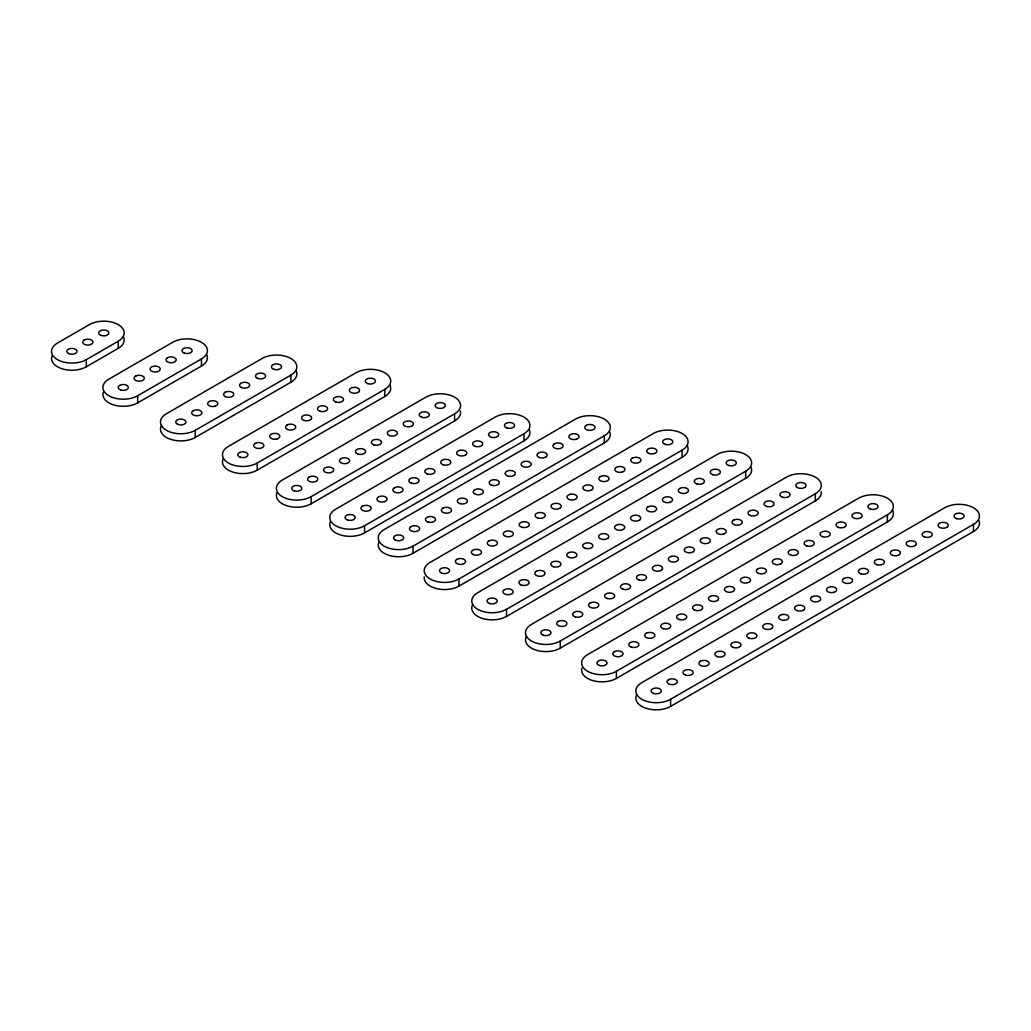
<?xml version="1.0" encoding="UTF-8"?>
<svg xmlns="http://www.w3.org/2000/svg" width="1031" height="1031" viewBox="0 0 1031 1031"><rect width="100%" height="100%" fill="white"/><g stroke="black" fill="none" stroke-linecap="round" stroke-linejoin="round"><path stroke-width="1.5" d="M86.308 359.651L118.191 341.248A20.362 11.753 0 0 0 118.191 324.61A20.362 11.753 0 0 0 89.401 324.61L57.517 343.027A20.362 11.753 0 0 0 57.517 359.651A20.362 11.753 0 0 0 86.308 359.651L86.308 366.778A20.362 11.753 0 0 1 61.963 368.724A20.362 11.753 0 0 1 52.117 355.721M86.308 366.778L118.191 348.362A20.362 11.753 0 0 0 123.166 336.415M137.677 395.749L201.445 358.93A20.362 11.753 0 0 0 201.445 342.305A20.362 11.753 0 0 0 172.654 342.305L108.886 379.112A20.362 11.753 0 0 0 108.886 395.749A20.362 11.753 0 0 0 137.677 395.749L137.677 402.863A20.362 11.753 0 0 1 113.333 404.809A20.362 11.753 0 0 1 103.487 391.806M137.677 402.863L201.445 366.057A20.362 11.753 0 0 0 206.844 354.999M195.246 430.327L290.897 375.116A20.362 11.753 0 0 0 290.897 358.492A20.362 11.753 0 0 0 262.093 358.492L166.455 413.702A20.362 11.753 0 0 0 166.455 430.327A20.362 11.753 0 0 0 195.246 430.327L195.246 437.453A20.362 11.753 0 0 1 170.205 439.167A20.362 11.753 0 0 1 161.48 425.507M195.246 437.453L290.897 382.243A20.362 11.753 0 0 0 296.297 371.186M257.235 463.022L384.756 389.396A20.362 11.753 0 0 0 384.756 372.771A20.362 11.753 0 0 0 355.966 372.771L228.431 446.397A20.362 11.753 0 0 0 228.431 463.022A20.362 11.753 0 0 0 257.235 463.022L257.235 470.149A20.362 11.753 0 0 1 232.89 472.095A20.362 11.753 0 0 1 223.031 459.091M257.235 470.149L384.756 396.523A20.362 11.753 0 0 0 390.169 385.465M311.156 496.658L454.619 413.831A20.362 11.753 0 0 0 454.619 397.206A20.362 11.753 0 0 0 425.829 397.206L282.352 480.034A20.362 11.753 0 0 0 282.352 496.658A20.362 11.753 0 0 0 311.156 496.658L311.156 503.785A20.362 11.753 0 0 1 286.798 505.731A20.362 11.753 0 0 1 276.952 492.728M311.156 503.785L455.702 420.274A20.362 11.753 0 0 0 460.329 410.802M364.536 525.771L523.954 433.742A20.362 11.753 0 0 0 523.954 417.117A20.362 11.753 0 0 0 495.151 417.117L335.745 509.146A20.362 11.753 0 0 0 335.745 525.771A20.362 11.753 0 0 0 364.536 525.771L364.536 532.898A20.362 11.753 0 0 1 340.191 534.844A20.362 11.753 0 0 1 330.332 521.841M364.536 532.898L523.954 440.868A20.362 11.753 0 0 0 529.354 429.811M413.019 546.172L604.308 435.739A20.362 11.753 0 0 0 604.308 419.101A20.362 11.753 0 0 0 575.504 419.101L384.215 529.547A20.362 11.753 0 0 0 384.215 546.172A20.362 11.753 0 0 0 413.019 546.172L413.019 553.299A20.362 11.753 0 0 1 388.661 555.245A20.362 11.753 0 0 1 378.815 542.242M413.019 553.299L604.308 442.853A20.362 11.753 0 0 0 609.708 431.796M458.95 578.984L682.122 450.135A20.362 11.753 0 0 0 682.122 433.51A20.362 11.753 0 0 0 653.332 433.51L430.159 562.359A20.362 11.753 0 0 0 430.159 578.984A20.362 11.753 0 0 0 458.95 578.984L458.95 586.111A20.362 11.753 0 0 1 436.036 588.469A20.362 11.753 0 0 1 424.257 576.87M458.95 586.111L682.122 457.261A20.362 11.753 0 0 0 687.097 445.315M506.53 609.295L745.645 471.244A20.362 11.753 0 0 0 745.645 454.607A20.362 11.753 0 0 0 716.854 454.607L477.727 592.67A20.362 11.753 0 0 0 477.727 609.295A20.362 11.753 0 0 0 506.53 609.295L506.53 616.422A20.362 11.753 0 0 1 481.49 618.123A20.362 11.753 0 0 1 472.765 604.475M506.53 616.422L745.645 478.358A20.362 11.753 0 0 0 751.045 467.301M560.271 641.024L815.328 493.759A20.362 11.753 0 0 0 815.328 477.134A20.362 11.753 0 0 0 786.524 477.134L531.468 624.399A20.362 11.753 0 0 0 531.468 641.024A20.362 11.753 0 0 0 560.271 641.024L560.271 648.151A20.362 11.753 0 0 1 535.231 649.852A20.362 11.753 0 0 1 526.506 636.204M560.271 648.151L815.328 500.886A20.362 11.753 0 0 0 821.23 491.658M616.383 671.284L887.382 514.83A20.362 11.753 0 0 0 887.382 498.205A20.362 11.753 0 0 0 858.578 498.205L587.58 654.659A20.362 11.753 0 0 0 587.58 671.284A20.362 11.753 0 0 0 616.383 671.284L616.383 678.411A20.362 11.753 0 0 1 592.735 680.576A20.362 11.753 0 0 1 581.871 668.268M616.383 678.411L887.382 521.957A20.362 11.753 0 0 0 892.343 510.01M670.601 699.263L973.483 524.392A20.362 11.753 0 0 0 973.483 507.768A20.362 11.753 0 0 0 944.692 507.768L641.81 682.638A20.362 11.753 0 0 0 641.81 699.263A20.362 11.753 0 0 0 670.601 699.263L670.601 706.39A20.362 11.753 0 0 1 645.574 708.091A20.362 11.753 0 0 1 636.836 694.443M670.601 706.39L973.483 531.519A20.362 11.753 0 0 0 978.883 520.462M973.483 524.392L973.483 531.519M887.382 514.83L887.382 521.957M815.328 493.759L815.328 500.886M745.645 471.244L745.645 478.358M682.122 450.135L682.122 457.261M604.308 435.739L604.308 442.853M523.954 433.742L523.954 440.868M454.619 413.831L454.619 420.957M384.756 389.396L384.756 396.523M290.897 375.116L290.897 382.243M201.445 358.93L201.445 366.057M118.191 341.248L118.191 348.362M84.258 340.05L83.73 340.41A5.091 2.938 0 0 0 84.258 344.212A5.091 2.938 0 0 0 90.844 344.509L91.45 344.212A5.091 2.938 0 0 0 91.45 340.05A5.091 2.938 0 0 0 84.258 340.05M135.628 376.147L135.1 376.495A5.091 2.938 0 0 0 135.628 380.31A5.091 2.938 0 0 0 142.214 380.607L142.819 380.31A5.091 2.938 0 0 0 142.819 376.147A5.091 2.938 0 0 0 135.628 376.147M167.512 357.744L166.983 358.092A5.091 2.938 0 0 0 167.241 361.726A5.091 2.938 0 0 0 173.414 362.435L174.097 362.203A5.091 2.938 0 0 0 174.703 357.744L174.097 357.448A5.091 2.938 0 0 0 167.512 357.744M193.184 410.738L192.668 411.085A5.091 2.938 0 0 0 193.184 414.9A5.091 2.938 0 0 0 199.782 415.197L200.388 414.9A5.091 2.938 0 0 0 200.388 410.738A5.091 2.938 0 0 0 193.184 410.738M225.067 392.334L224.552 392.682A5.091 2.938 0 0 0 224.797 396.316A5.091 2.938 0 0 0 230.983 397.025L231.666 396.793A5.091 2.938 0 0 0 232.271 392.334L231.666 392.038A5.091 2.938 0 0 0 225.067 392.334M255.173 443.433L254.657 443.781A5.091 2.938 0 0 0 255.173 447.596A5.091 2.938 0 0 0 261.771 447.892L262.377 447.596A5.091 2.938 0 0 0 262.377 443.433A5.091 2.938 0 0 0 255.173 443.433M287.056 425.03L286.541 425.378A5.091 2.938 0 0 0 286.786 429.012A5.091 2.938 0 0 0 292.972 429.721L293.655 429.476A5.091 2.938 0 0 0 294.26 425.03L293.655 424.733A5.091 2.938 0 0 0 287.056 425.03M358.543 392.012L358.028 392.373A5.091 2.938 0 0 1 350.824 392.373A5.091 2.938 0 0 1 350.824 388.21L351.429 387.914A5.091 2.938 0 0 1 358.028 388.21A5.091 2.938 0 0 1 358.543 392.012M309.094 477.069L308.578 477.417A5.091 2.938 0 0 0 309.094 481.219A5.091 2.938 0 0 0 315.679 481.529L316.298 481.219A5.091 2.938 0 0 0 316.298 477.069A5.091 2.938 0 0 0 309.094 477.069M340.977 458.653L340.462 459.014A5.091 2.938 0 0 0 340.707 462.648A5.091 2.938 0 0 0 346.88 463.357L347.563 463.112A5.091 2.938 0 0 0 348.169 458.653L347.563 458.357A5.091 2.938 0 0 0 340.977 458.653M412.464 425.648L411.936 425.996A5.091 2.938 0 0 1 404.745 425.996A5.091 2.938 0 0 1 404.745 421.847L405.351 421.55A5.091 2.938 0 0 1 411.936 421.847A5.091 2.938 0 0 1 412.464 425.648M444.335 407.245L443.82 407.593A5.091 2.938 0 0 1 436.629 407.593A5.091 2.938 0 0 1 436.629 403.443L437.234 403.134A5.091 2.938 0 0 1 443.82 403.443A5.091 2.938 0 0 1 444.335 407.245M362.474 506.182L361.958 506.53A5.091 2.938 0 0 0 362.474 510.332A5.091 2.938 0 0 0 369.072 510.629L369.678 510.332A5.091 2.938 0 0 0 369.678 506.182A5.091 2.938 0 0 0 362.474 506.182M394.358 487.766L393.842 488.127A5.091 2.938 0 0 0 394.087 491.761A5.091 2.938 0 0 0 400.273 492.47L400.956 492.225A5.091 2.938 0 0 0 401.562 487.766L400.956 487.47A5.091 2.938 0 0 0 394.358 487.766M465.844 454.761L465.329 455.109A5.091 2.938 0 0 1 458.125 455.109A5.091 2.938 0 0 1 458.125 450.959L458.731 450.663A5.091 2.938 0 0 1 465.329 450.959A5.091 2.938 0 0 1 465.844 454.761M497.728 436.358L497.213 436.706A5.091 2.938 0 0 1 490.009 436.706A5.091 2.938 0 0 1 490.009 432.556L490.614 432.247A5.091 2.938 0 0 1 497.213 432.556A5.091 2.938 0 0 1 497.728 436.358M410.957 526.583L410.441 526.931A5.091 2.938 0 0 0 410.957 530.733A5.091 2.938 0 0 0 417.542 531.042L418.161 530.733A5.091 2.938 0 0 0 418.161 526.583A5.091 2.938 0 0 0 410.957 526.583M442.84 508.18L442.325 508.528A5.091 2.938 0 0 0 442.84 512.33A5.091 2.938 0 0 0 449.426 512.626L450.031 512.33A5.091 2.938 0 0 0 450.031 508.18A5.091 2.938 0 0 0 442.84 508.18M554.42 443.755L553.905 444.103A5.091 2.938 0 0 0 554.42 447.905A5.091 2.938 0 0 0 561.019 448.201L561.624 447.905A5.091 2.938 0 0 0 561.624 443.755A5.091 2.938 0 0 0 554.42 443.755M586.304 425.339L585.788 425.687A5.091 2.938 0 0 0 586.033 429.334A5.091 2.938 0 0 0 592.219 430.043L592.902 429.798A5.091 2.938 0 0 0 593.508 425.339L592.902 425.043A5.091 2.938 0 0 0 586.304 425.339M514.314 475.162L513.799 475.51A5.091 2.938 0 0 1 507.213 475.819L506.608 475.51A5.091 2.938 0 0 1 507.213 471.064L507.896 470.819A5.091 2.938 0 0 1 514.069 471.528A5.091 2.938 0 0 1 514.314 475.162M546.198 456.759L545.683 457.107A5.091 2.938 0 0 1 538.478 457.107A5.091 2.938 0 0 1 538.478 452.957L539.097 452.648A5.091 2.938 0 0 1 545.683 452.957A5.091 2.938 0 0 1 546.198 456.759M456.901 559.382L456.372 559.73A5.091 2.938 0 0 0 456.901 563.545A5.091 2.938 0 0 0 463.486 563.841L464.092 563.545A5.091 2.938 0 0 0 464.092 559.382A5.091 2.938 0 0 0 456.901 559.382M488.784 540.979L488.256 541.327A5.091 2.938 0 0 0 488.784 545.141A5.091 2.938 0 0 0 495.37 545.438L495.975 545.141A5.091 2.938 0 0 0 495.975 540.979A5.091 2.938 0 0 0 488.784 540.979M600.364 476.554L599.849 476.902A5.091 2.938 0 0 0 600.364 480.717A5.091 2.938 0 0 0 606.963 481.013L607.568 480.717A5.091 2.938 0 0 0 607.568 476.554A5.091 2.938 0 0 0 600.364 476.554M632.248 458.151L631.732 458.499A5.091 2.938 0 0 0 631.977 462.133A5.091 2.938 0 0 0 638.163 462.842L638.846 462.597A5.091 2.938 0 0 0 639.452 458.151L638.846 457.841A5.091 2.938 0 0 0 632.248 458.151M560.258 507.974L559.743 508.322A5.091 2.938 0 0 1 553.144 508.618L552.539 508.322A5.091 2.938 0 0 1 553.144 503.863L553.827 503.618A5.091 2.938 0 0 1 560.013 504.339A5.091 2.938 0 0 1 560.258 507.974M592.142 489.557L591.626 489.918A5.091 2.938 0 0 1 584.422 489.918A5.091 2.938 0 0 1 584.422 485.756L585.028 485.459A5.091 2.938 0 0 1 591.626 485.756A5.091 2.938 0 0 1 592.142 489.557M504.468 589.693L503.953 590.041A5.091 2.938 0 0 0 504.468 593.856A5.091 2.938 0 0 0 511.067 594.152L511.672 593.856A5.091 2.938 0 0 0 511.672 589.693A5.091 2.938 0 0 0 504.468 589.693M536.352 571.29L535.836 571.638A5.091 2.938 0 0 0 536.352 575.44A5.091 2.938 0 0 0 542.95 575.749L543.556 575.44A5.091 2.938 0 0 0 543.556 571.29A5.091 2.938 0 0 0 536.352 571.29M647.945 506.865L647.416 507.213A5.091 2.938 0 0 0 647.945 511.015A5.091 2.938 0 0 0 654.53 511.324L655.136 511.015A5.091 2.938 0 0 0 655.136 506.865A5.091 2.938 0 0 0 647.945 506.865M679.829 488.462L679.3 488.81A5.091 2.938 0 0 0 679.558 492.444A5.091 2.938 0 0 0 685.731 493.153L686.414 492.908A5.091 2.938 0 0 0 687.02 488.462L686.414 488.153A5.091 2.938 0 0 0 679.829 488.462M607.839 538.285L607.323 538.633A5.091 2.938 0 0 1 600.725 538.929L600.119 538.633A5.091 2.938 0 0 1 600.725 534.174L601.408 533.929A5.091 2.938 0 0 1 607.594 534.651A5.091 2.938 0 0 1 607.839 538.285M639.723 519.869L639.194 520.23A5.091 2.938 0 0 1 632.003 520.23A5.091 2.938 0 0 1 632.003 516.067L632.609 515.771A5.091 2.938 0 0 1 639.194 516.067A5.091 2.938 0 0 1 639.723 519.869M558.209 621.422L557.694 621.783A5.091 2.938 0 0 0 558.209 625.585A5.091 2.938 0 0 0 564.808 625.881L565.413 625.585A5.091 2.938 0 0 0 565.413 621.422A5.091 2.938 0 0 0 558.209 621.422M590.093 603.019L589.577 603.367A5.091 2.938 0 0 0 590.093 607.182A5.091 2.938 0 0 0 596.691 607.478L597.297 607.182A5.091 2.938 0 0 0 597.297 603.019A5.091 2.938 0 0 0 590.093 603.019M701.686 538.594L701.157 538.942A5.091 2.938 0 0 0 701.686 542.757A5.091 2.938 0 0 0 708.271 543.053L708.877 542.757A5.091 2.938 0 0 0 708.877 538.594A5.091 2.938 0 0 0 701.686 538.594M733.569 520.191L733.041 520.539A5.091 2.938 0 0 0 733.299 524.173A5.091 2.938 0 0 0 739.472 524.882L740.155 524.637A5.091 2.938 0 0 0 740.761 520.191L740.155 519.882A5.091 2.938 0 0 0 733.569 520.191M661.58 570.014L661.051 570.362A5.091 2.938 0 0 1 654.466 570.659L653.86 570.362A5.091 2.938 0 0 1 654.466 565.903L655.149 565.658A5.091 2.938 0 0 1 661.335 566.38A5.091 2.938 0 0 1 661.58 570.014M693.463 551.598L692.935 551.959A5.091 2.938 0 0 1 685.744 551.959A5.091 2.938 0 0 1 685.744 547.796L686.35 547.5A5.091 2.938 0 0 1 692.935 547.796A5.091 2.938 0 0 1 693.463 551.598M805.043 487.173L804.528 487.534A5.091 2.938 0 0 1 797.324 487.534A5.091 2.938 0 0 1 797.324 483.371L797.93 483.075A5.091 2.938 0 0 1 804.528 483.371A5.091 2.938 0 0 1 805.043 487.173M614.321 651.695L613.806 652.043A5.091 2.938 0 0 0 614.321 655.858A5.091 2.938 0 0 0 620.907 656.154L621.525 655.858A5.091 2.938 0 0 0 621.525 651.695A5.091 2.938 0 0 0 614.321 651.695M646.205 633.292L645.69 633.64A5.091 2.938 0 0 0 646.205 637.442A5.091 2.938 0 0 0 652.791 637.751L653.409 637.442A5.091 2.938 0 0 0 653.409 633.292A5.091 2.938 0 0 0 646.205 633.292M757.785 568.867L757.27 569.215A5.091 2.938 0 0 0 757.785 573.017A5.091 2.938 0 0 0 764.383 573.326L764.989 573.017A5.091 2.938 0 0 0 764.989 568.867A5.091 2.938 0 0 0 757.785 568.867M789.669 550.451L789.153 550.812A5.091 2.938 0 0 0 789.398 554.446A5.091 2.938 0 0 0 795.584 555.155L796.267 554.91A5.091 2.938 0 0 0 796.873 550.451L796.267 550.154A5.091 2.938 0 0 0 789.669 550.451M717.692 600.287L717.164 600.635A5.091 2.938 0 0 1 710.578 600.931L709.972 600.635A5.091 2.938 0 0 1 710.578 596.176L711.261 595.931A5.091 2.938 0 0 1 717.434 596.64A5.091 2.938 0 0 1 717.692 600.287M749.563 581.871L749.047 582.219A5.091 2.938 0 0 1 741.856 582.219A5.091 2.938 0 0 1 741.856 578.069L742.462 577.772A5.091 2.938 0 0 1 749.047 578.069A5.091 2.938 0 0 1 749.563 581.871M861.156 517.446L860.64 517.794A5.091 2.938 0 0 1 853.436 517.794A5.091 2.938 0 0 1 853.436 513.644L854.042 513.348A5.091 2.938 0 0 1 860.64 513.644A5.091 2.938 0 0 1 861.156 517.446M668.552 679.661L668.024 680.009A5.091 2.938 0 0 0 668.552 683.824A5.091 2.938 0 0 0 675.137 684.12L675.743 683.824A5.091 2.938 0 0 0 675.743 679.661A5.091 2.938 0 0 0 668.552 679.661M700.436 661.258L699.907 661.606A5.091 2.938 0 0 0 700.436 665.407A5.091 2.938 0 0 0 707.021 665.717L707.627 665.407A5.091 2.938 0 0 0 707.627 661.258A5.091 2.938 0 0 0 700.436 661.258M812.016 596.833L811.5 597.181A5.091 2.938 0 0 0 812.016 600.983A5.091 2.938 0 0 0 818.614 601.292L819.22 600.983A5.091 2.938 0 0 0 819.22 596.833A5.091 2.938 0 0 0 812.016 596.833M843.899 578.43L843.384 578.778A5.091 2.938 0 0 0 843.629 582.412A5.091 2.938 0 0 0 849.815 583.121L850.498 582.876A5.091 2.938 0 0 0 851.103 578.43L850.498 578.12A5.091 2.938 0 0 0 843.899 578.43M771.91 628.253L771.394 628.601A5.091 2.938 0 0 1 764.796 628.897L764.19 628.601A5.091 2.938 0 0 1 764.796 624.142L765.479 623.897A5.091 2.938 0 0 1 771.665 624.618A5.091 2.938 0 0 1 771.91 628.253M803.793 609.837L803.278 610.197A5.091 2.938 0 0 1 796.074 610.197A5.091 2.938 0 0 1 796.074 606.035L796.679 605.738A5.091 2.938 0 0 1 803.278 606.035A5.091 2.938 0 0 1 803.793 609.837M915.386 545.412L914.858 545.773A5.091 2.938 0 0 1 907.667 545.773A5.091 2.938 0 0 1 907.667 541.61L908.272 541.314A5.091 2.938 0 0 1 914.858 541.61A5.091 2.938 0 0 1 915.386 545.412M947.27 527.009L946.742 527.356A5.091 2.938 0 0 1 939.55 527.356A5.091 2.938 0 0 1 939.55 523.207L940.156 522.91A5.091 2.938 0 0 1 946.742 523.207A5.091 2.938 0 0 1 947.27 527.009M157.472 371.637L156.738 371.817A5.091 2.938 0 0 1 151.57 371.096L151.042 370.748A5.091 2.938 0 0 1 153.593 366.224L154.366 366.121A5.091 2.938 0 0 1 158.155 366.649L158.761 366.946A5.091 2.938 0 0 1 157.472 371.637M215.041 406.227L214.306 406.407A5.091 2.938 0 0 1 209.125 405.686L208.61 405.338A5.091 2.938 0 0 1 211.162 400.814L211.935 400.711A5.091 2.938 0 0 1 215.724 401.239L216.33 401.536A5.091 2.938 0 0 1 215.041 406.227M277.03 438.922L276.295 439.103A5.091 2.938 0 0 1 271.114 438.381L270.599 438.033A5.091 2.938 0 0 1 273.138 433.51L273.924 433.407A5.091 2.938 0 0 1 277.713 433.935L278.318 434.231A5.091 2.938 0 0 1 277.03 438.922M330.951 472.559L330.204 472.739A5.091 2.938 0 0 1 325.036 472.018L324.52 471.67A5.091 2.938 0 0 1 327.059 467.146L327.832 467.043A5.091 2.938 0 0 1 331.621 467.559L332.24 467.868A5.091 2.938 0 0 1 330.951 472.559M576.277 439.245L575.543 439.425A5.091 2.938 0 0 1 570.362 438.703L569.847 438.355A5.091 2.938 0 0 1 572.398 433.832L573.172 433.716A5.091 2.938 0 0 1 576.96 434.244L577.566 434.541A5.091 2.938 0 0 1 576.277 439.245M524.573 461.437L523.838 461.617A5.091 2.938 0 0 0 522.549 466.308L523.155 466.618A5.091 2.938 0 0 0 526.944 467.133L527.717 467.03A5.091 2.938 0 0 0 530.256 462.507L529.741 462.159A5.091 2.938 0 0 0 524.573 461.437M384.331 501.672L383.596 501.852A5.091 2.938 0 0 1 378.416 501.13L377.9 500.782A5.091 2.938 0 0 1 380.452 496.259L381.225 496.156A5.091 2.938 0 0 1 385.014 496.671L385.62 496.981A5.091 2.938 0 0 1 384.331 501.672M622.221 472.043L621.474 472.224A5.091 2.938 0 0 1 616.306 471.502L615.791 471.154A5.091 2.938 0 0 1 618.329 466.631L619.115 466.528A5.091 2.938 0 0 1 622.904 467.056L623.51 467.352A5.091 2.938 0 0 1 622.221 472.043M570.504 494.249L569.769 494.416A5.091 2.938 0 0 0 568.481 499.12L569.086 499.416A5.091 2.938 0 0 0 572.875 499.945L573.661 499.829A5.091 2.938 0 0 0 576.2 495.305L575.685 494.957A5.091 2.938 0 0 0 570.504 494.249M669.789 502.355L669.055 502.535A5.091 2.938 0 0 1 663.887 501.813L663.358 501.466A5.091 2.938 0 0 1 665.91 496.942L666.683 496.839A5.091 2.938 0 0 1 670.472 497.367L671.078 497.664A5.091 2.938 0 0 1 669.789 502.355M618.085 524.56L617.35 524.727A5.091 2.938 0 0 0 616.061 529.431L616.667 529.728A5.091 2.938 0 0 0 620.456 530.256L621.229 530.14A5.091 2.938 0 0 0 623.781 525.617L623.252 525.269A5.091 2.938 0 0 0 618.085 524.56M723.53 534.084L722.795 534.264A5.091 2.938 0 0 1 717.628 533.543L717.099 533.195A5.091 2.938 0 0 1 719.651 528.671L720.424 528.568A5.091 2.938 0 0 1 724.213 529.096L724.819 529.393A5.091 2.938 0 0 1 723.53 534.084M671.825 556.289L671.091 556.456A5.091 2.938 0 0 0 669.802 561.16L670.408 561.457A5.091 2.938 0 0 0 674.197 561.985L674.97 561.869A5.091 2.938 0 0 0 677.522 557.359L676.993 556.998A5.091 2.938 0 0 0 671.825 556.289M779.642 564.357L778.908 564.537A5.091 2.938 0 0 1 773.727 563.815L773.211 563.467A5.091 2.938 0 0 1 775.763 558.944L776.536 558.841A5.091 2.938 0 0 1 780.325 559.356L780.931 559.665A5.091 2.938 0 0 1 779.642 564.357M727.938 586.549L727.203 586.729A5.091 2.938 0 0 0 725.914 591.433L726.52 591.73A5.091 2.938 0 0 0 730.309 592.258L731.082 592.142A5.091 2.938 0 0 0 733.621 587.618L733.105 587.27A5.091 2.938 0 0 0 727.938 586.549M833.873 592.322L833.138 592.503A5.091 2.938 0 0 1 827.957 591.781L827.442 591.433A5.091 2.938 0 0 1 829.981 586.91L830.767 586.807A5.091 2.938 0 0 1 834.556 587.335L835.162 587.631A5.091 2.938 0 0 1 833.873 592.322M782.168 614.528L781.421 614.695A5.091 2.938 0 0 0 780.132 619.399L780.738 619.695A5.091 2.938 0 0 0 784.527 620.224L785.313 620.108A5.091 2.938 0 0 0 787.852 615.584L787.336 615.236A5.091 2.938 0 0 0 782.168 614.528M575.208 616.847A5.091 2.938 0 0 0 582.837 614.296A5.091 2.938 0 0 0 575.208 611.757A5.091 2.938 0 0 0 575.208 616.847M607.091 598.444A5.091 2.938 0 0 0 614.721 595.892A5.091 2.938 0 0 0 607.091 593.353A5.091 2.938 0 0 0 607.091 598.444M638.975 580.028A5.091 2.938 0 0 0 646.605 577.489A5.091 2.938 0 0 0 638.975 574.937A5.091 2.938 0 0 0 638.975 580.028M543.324 635.251A5.091 2.938 0 0 0 550.966 632.712A5.091 2.938 0 0 0 543.324 630.16A5.091 2.938 0 0 0 543.324 635.251M623.033 589.229A5.091 2.938 0 0 0 630.663 586.691A5.091 2.938 0 0 0 623.033 584.139A5.091 2.938 0 0 0 623.033 589.229M782.439 497.2A5.091 2.938 0 0 0 790.081 494.661A5.091 2.938 0 0 0 782.439 492.109A5.091 2.938 0 0 0 782.439 497.2M766.497 506.401A5.091 2.938 0 0 0 774.139 503.863A5.091 2.938 0 0 0 766.497 501.311A5.091 2.938 0 0 0 766.497 506.401M750.555 515.603A5.091 2.938 0 0 0 758.197 513.064A5.091 2.938 0 0 0 750.555 510.513A5.091 2.938 0 0 0 750.555 515.603M427.955 521.995A5.091 2.938 0 0 0 435.585 519.456A5.091 2.938 0 0 0 427.955 516.905A5.091 2.938 0 0 0 427.955 521.995M459.839 503.592A5.091 2.938 0 0 0 467.468 501.053A5.091 2.938 0 0 0 459.839 498.501A5.091 2.938 0 0 0 459.839 503.592M491.052 484.931A5.091 2.938 0 0 0 499.288 483.101A5.091 2.938 0 0 0 492.431 479.892A5.091 2.938 0 0 0 491.052 484.931M395.414 540.141A5.091 2.938 0 0 0 403.637 538.324A5.091 2.938 0 0 0 396.793 535.115A5.091 2.938 0 0 0 395.414 540.141M475.781 494.39A5.091 2.938 0 0 0 483.41 491.851A5.091 2.938 0 0 0 475.781 489.3A5.091 2.938 0 0 0 475.781 494.39M473.229 554.549A5.091 2.938 0 0 0 481.464 552.719A5.091 2.938 0 0 0 474.608 549.51A5.091 2.938 0 0 0 473.229 554.549M505.77 536.404A5.091 2.938 0 0 0 513.412 533.852A5.091 2.938 0 0 0 505.77 531.313A5.091 2.938 0 0 0 505.77 536.404M537.654 517.987A5.091 2.938 0 0 0 545.296 515.448A5.091 2.938 0 0 0 537.654 512.897A5.091 2.938 0 0 0 537.654 517.987M441.345 572.952A5.091 2.938 0 0 0 449.58 571.122A5.091 2.938 0 0 0 442.724 567.926A5.091 2.938 0 0 0 441.345 572.952M521.712 527.189A5.091 2.938 0 0 0 529.354 524.65A5.091 2.938 0 0 0 521.712 522.098A5.091 2.938 0 0 0 521.712 527.189M665.188 444.361A5.091 2.938 0 0 0 672.818 441.822A5.091 2.938 0 0 0 665.188 439.27A5.091 2.938 0 0 0 665.188 444.361M649.246 453.563A5.091 2.938 0 0 0 656.876 451.024A5.091 2.938 0 0 0 649.246 448.472A5.091 2.938 0 0 0 649.246 453.563M520.81 584.861A5.091 2.938 0 0 0 529.045 583.03A5.091 2.938 0 0 0 522.189 579.822A5.091 2.938 0 0 0 520.81 584.861M553.351 566.715A5.091 2.938 0 0 0 560.98 564.163A5.091 2.938 0 0 0 553.351 561.624A5.091 2.938 0 0 0 553.351 566.715M585.234 548.299A5.091 2.938 0 0 0 592.864 545.76A5.091 2.938 0 0 0 585.234 543.208A5.091 2.938 0 0 0 585.234 548.299M489.583 603.522A5.091 2.938 0 0 0 497.226 600.983A5.091 2.938 0 0 0 489.583 598.431A5.091 2.938 0 0 0 489.583 603.522M569.292 557.5A5.091 2.938 0 0 0 576.922 554.962A5.091 2.938 0 0 0 569.292 552.41A5.091 2.938 0 0 0 569.292 557.5M728.698 465.471A5.091 2.938 0 0 0 736.34 462.932A5.091 2.938 0 0 0 728.698 460.38A5.091 2.938 0 0 0 728.698 465.471M712.756 474.672A5.091 2.938 0 0 0 720.398 472.134A5.091 2.938 0 0 0 712.756 469.582A5.091 2.938 0 0 0 712.756 474.672M696.814 483.874A5.091 2.938 0 0 0 704.457 481.335A5.091 2.938 0 0 0 696.814 478.784A5.091 2.938 0 0 0 696.814 483.874M631.32 647.12A5.091 2.938 0 0 0 638.949 644.568A5.091 2.938 0 0 0 631.32 642.029A5.091 2.938 0 0 0 631.32 647.12M663.204 628.704A5.091 2.938 0 0 0 670.833 626.165A5.091 2.938 0 0 0 663.204 623.613A5.091 2.938 0 0 0 663.204 628.704M695.087 610.3A5.091 2.938 0 0 0 702.717 607.762A5.091 2.938 0 0 0 695.087 605.21A5.091 2.938 0 0 0 695.087 610.3M599.436 665.523A5.091 2.938 0 0 0 607.066 662.972A5.091 2.938 0 0 0 599.436 660.433A5.091 2.938 0 0 0 599.436 665.523M679.145 619.502A5.091 2.938 0 0 0 686.775 616.963A5.091 2.938 0 0 0 679.145 614.412A5.091 2.938 0 0 0 679.145 619.502M838.551 527.472A5.091 2.938 0 0 0 846.193 524.921A5.091 2.938 0 0 0 838.551 522.382A5.091 2.938 0 0 0 838.551 527.472M870.435 509.069A5.091 2.938 0 0 0 878.064 506.517A5.091 2.938 0 0 0 870.435 503.979A5.091 2.938 0 0 0 870.435 509.069M822.609 536.674A5.091 2.938 0 0 0 830.251 534.122A5.091 2.938 0 0 0 822.609 531.584A5.091 2.938 0 0 0 822.609 536.674M806.667 545.876A5.091 2.938 0 0 0 814.31 543.337A5.091 2.938 0 0 0 806.667 540.785A5.091 2.938 0 0 0 806.667 545.876M685.538 675.086A5.091 2.938 0 0 0 693.18 672.534A5.091 2.938 0 0 0 685.538 669.995A5.091 2.938 0 0 0 685.538 675.086M717.421 656.683A5.091 2.938 0 0 0 725.064 654.131A5.091 2.938 0 0 0 717.421 651.592A5.091 2.938 0 0 0 717.421 656.683M749.305 638.266A5.091 2.938 0 0 0 756.947 635.727A5.091 2.938 0 0 0 749.305 633.176A5.091 2.938 0 0 0 749.305 638.266M653.667 693.489A5.091 2.938 0 0 0 661.296 690.95A5.091 2.938 0 0 0 653.667 688.399A5.091 2.938 0 0 0 653.667 693.489M733.363 647.468A5.091 2.938 0 0 0 741.005 644.929A5.091 2.938 0 0 0 733.363 642.377A5.091 2.938 0 0 0 733.363 647.468M892.782 555.438A5.091 2.938 0 0 0 900.411 552.887A5.091 2.938 0 0 0 892.782 550.348A5.091 2.938 0 0 0 892.782 555.438M924.665 537.035A5.091 2.938 0 0 0 932.295 534.483A5.091 2.938 0 0 0 924.665 531.944A5.091 2.938 0 0 0 924.665 537.035M956.536 518.619A5.091 2.938 0 0 0 964.178 516.08A5.091 2.938 0 0 0 956.536 513.528A5.091 2.938 0 0 0 956.536 518.619M876.84 564.64A5.091 2.938 0 0 0 884.469 562.101A5.091 2.938 0 0 0 876.84 559.549A5.091 2.938 0 0 0 876.84 564.64M860.898 573.842A5.091 2.938 0 0 0 868.527 571.303A5.091 2.938 0 0 0 860.898 568.751A5.091 2.938 0 0 0 860.898 573.842M357.976 454.078A5.091 2.938 0 0 0 365.605 451.539A5.091 2.938 0 0 0 357.976 448.988A5.091 2.938 0 0 0 357.976 454.078M373.918 444.877A5.091 2.938 0 0 0 381.547 442.325A5.091 2.938 0 0 0 373.918 439.786A5.091 2.938 0 0 0 373.918 444.877M389.847 435.675A5.091 2.938 0 0 0 397.489 433.123A5.091 2.938 0 0 0 389.847 430.584A5.091 2.938 0 0 0 389.847 435.675M294.209 490.898A5.091 2.938 0 0 0 301.838 488.346A5.091 2.938 0 0 0 294.209 485.807A5.091 2.938 0 0 0 294.209 490.898M421.731 417.271A5.091 2.938 0 0 0 429.373 414.72A5.091 2.938 0 0 0 421.731 412.181A5.091 2.938 0 0 0 421.731 417.271M443.24 464.788A5.091 2.938 0 0 0 450.882 462.236A5.091 2.938 0 0 0 443.24 459.697A5.091 2.938 0 0 0 443.24 464.788M475.123 446.371A5.091 2.938 0 0 0 482.753 443.833A5.091 2.938 0 0 0 475.123 441.281A5.091 2.938 0 0 0 475.123 446.371M347.589 520.011A5.091 2.938 0 0 0 355.231 517.459A5.091 2.938 0 0 0 347.589 514.92A5.091 2.938 0 0 0 347.589 520.011M411.356 483.191A5.091 2.938 0 0 0 418.998 480.652A5.091 2.938 0 0 0 411.356 478.1A5.091 2.938 0 0 0 411.356 483.191M427.298 473.989A5.091 2.938 0 0 0 434.94 471.438A5.091 2.938 0 0 0 427.298 468.899A5.091 2.938 0 0 0 427.298 473.989M507.007 427.968A5.091 2.938 0 0 0 514.637 425.429A5.091 2.938 0 0 0 507.007 422.878A5.091 2.938 0 0 0 507.007 427.968M304.055 420.442A5.091 2.938 0 0 0 311.684 417.903A5.091 2.938 0 0 0 304.055 415.351A5.091 2.938 0 0 0 304.055 420.442M335.938 402.038A5.091 2.938 0 0 0 343.568 399.5A5.091 2.938 0 0 0 335.938 396.948A5.091 2.938 0 0 0 335.938 402.038M367.822 383.635A5.091 2.938 0 0 0 375.452 381.083A5.091 2.938 0 0 0 367.822 378.545A5.091 2.938 0 0 0 367.822 383.635M319.997 411.24A5.091 2.938 0 0 0 327.626 408.701A5.091 2.938 0 0 0 319.997 406.15A5.091 2.938 0 0 0 319.997 411.24M240.287 457.261A5.091 2.938 0 0 0 247.93 454.71A5.091 2.938 0 0 0 240.287 452.171A5.091 2.938 0 0 0 240.287 457.261M177.641 424.308A5.091 2.938 0 0 0 185.876 422.478A5.091 2.938 0 0 0 179.02 419.282A5.091 2.938 0 0 0 177.641 424.308M241.409 387.488A5.091 2.938 0 0 0 249.644 385.671A5.091 2.938 0 0 0 242.788 382.462A5.091 2.938 0 0 0 241.409 387.488M257.35 378.287A5.091 2.938 0 0 0 265.586 376.457A5.091 2.938 0 0 0 258.729 373.261A5.091 2.938 0 0 0 257.35 378.287M273.95 369.343A5.091 2.938 0 0 0 281.579 366.804A5.091 2.938 0 0 0 273.95 364.252A5.091 2.938 0 0 0 273.95 369.343M120.743 389.976A5.091 2.938 0 0 0 128.372 387.437A5.091 2.938 0 0 0 120.743 384.885A5.091 2.938 0 0 0 120.743 389.976M183.84 352.898A5.091 2.938 0 0 0 192.075 351.081A5.091 2.938 0 0 0 185.219 347.872A5.091 2.938 0 0 0 183.84 352.898M100.587 335.217A5.091 2.938 0 0 0 108.822 333.387A5.091 2.938 0 0 0 101.966 330.191A5.091 2.938 0 0 0 100.587 335.217M68.703 353.62A5.091 2.938 0 0 0 76.938 351.79A5.091 2.938 0 0 0 70.082 348.594A5.091 2.938 0 0 0 68.703 353.62"/></g></svg>
